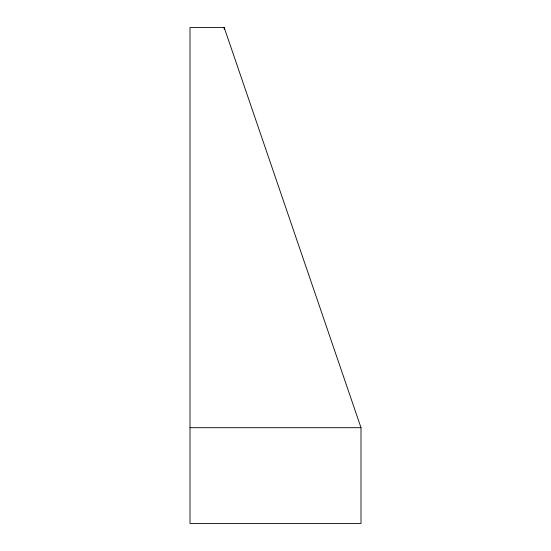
<?xml version="1.0" encoding="UTF-8"?>
<svg xmlns="http://www.w3.org/2000/svg" width="551" height="551" viewBox="0 0 551 551"><rect width="100%" height="100%" fill="white"/><g stroke="black" fill="none" stroke-linecap="round" stroke-linejoin="round"><path stroke-width="0.83" d="M224.202 27.55L189.999 27.55L189.999 523.45L361.001 523.45L361.001 427.693L224.202 27.55L224.202 29.272M189.999 427.693L361.001 427.693"/></g></svg>
